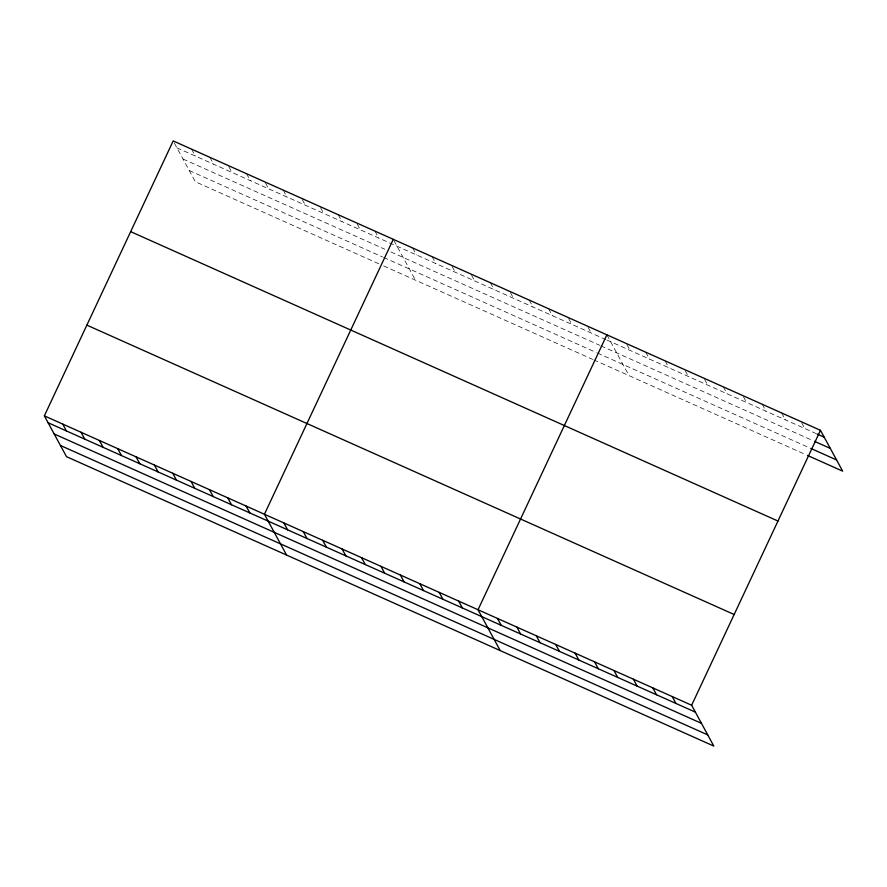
<?xml version="1.0" encoding="UTF-8"?>
<svg xmlns="http://www.w3.org/2000/svg" width="887" height="887" viewBox="0 0 887 887"><rect width="100%" height="100%" fill="white"/><g stroke="black" fill="none" stroke-linecap="round" stroke-linejoin="round"><path stroke-width="0.67" stroke-dasharray="4.43 3.33" d="M176.934 147.819L605.766 339.533M606.974 340.076L815.73 433.41M183.01 159.017L384.747 249.203M390.868 251.941L599.712 345.309M600.92 345.852L813.312 440.806M189.275 170.548L382.463 256.92M383.683 257.463L596.264 352.505M597.472 353.048L811.084 448.545M378.76 263.749L195.362 181.757L173.819 142.075M383.65 265.934L592.638 359.368M593.846 359.911L806.239 454.865M801.682 422.777L804.808 428.521M781.647 412.954L785.383 419.839M762.221 404.272L765.969 411.158M743.428 396.733L746.544 402.476M723.382 386.909L727.129 393.795M704.588 379.37L707.715 385.113M685.174 370.688L688.29 376.432M665.128 360.854L668.876 367.75M645.714 352.172L649.45 359.069M626.921 344.644L630.036 350.387M606.874 334.809L629.049 375.644M588.081 327.281L591.197 333.024M568.656 318.599L571.782 324.343M548.621 308.765L552.357 315.661M529.195 300.083L532.943 306.98M510.402 292.555L513.529 298.298M490.367 282.72L494.103 289.617M471.562 275.192L474.689 280.935M452.148 266.51L455.264 272.254M432.102 256.676L435.85 263.572M412.688 247.994L416.435 254.891M393.895 240.466L415.438 280.148M374.924 231.119L378.671 238.004M357.217 224.067L360.333 229.811M338.246 214.721L341.994 221.606M320.529 207.669L323.655 213.412M302.19 199.464L305.316 205.207M283.23 190.117L286.967 197.014M265.512 183.066L268.628 188.809M246.553 173.719L250.289 180.615M228.835 166.667L231.95 172.411M209.864 157.321L213.612 164.217M191.525 149.116L195.273 156.012"/><path stroke-width="1.33" d="M44.35 415.859L691.638 705.243L713.813 746.078L66.525 456.683L44.35 415.859L173.187 140.922L820.475 430.317L842.65 471.141L807.458 455.408M393.274 239.313L264.426 514.249L286.601 555.085M606.874 334.809L478.038 609.746L500.201 650.581M691.638 705.243L820.475 430.317M816.938 433.954L824.223 437.202M814.521 441.349L830.299 448.401M811.084 448.545L836.574 459.943M130.677 231.651L777.966 521.046M86.871 325.13L734.159 614.514M48.098 422.744L695.386 712.139M54.174 433.943L701.462 723.337M60.438 445.485L707.726 734.879M672.224 696.561L675.961 703.458M652.799 687.88L656.546 694.776M633.385 679.198L637.132 686.094M613.97 670.517L617.707 677.413M594.545 661.835L598.293 668.731M575.131 653.154L578.867 660.05M555.705 644.472L559.453 651.368M536.291 635.791L540.028 642.687M516.877 627.109L520.614 634.005M497.452 618.427L501.199 625.324M458.612 601.064L462.36 607.961M439.198 592.383L442.935 599.279M419.784 583.701L423.52 590.598M400.359 575.02L404.106 581.916M380.944 566.338L384.681 573.235M361.519 557.657L365.267 564.553M342.105 548.975L345.841 555.872M322.68 540.294L326.427 547.19M303.265 531.612L307.013 538.509M283.851 522.931L287.588 529.827M246.087 506.045L249.835 512.941M227.748 497.851L231.496 504.747M209.41 489.646L213.146 496.543M191.071 481.453L194.807 488.349M172.732 473.248L176.469 480.144M154.393 465.054L158.13 471.939M136.055 456.849L139.791 463.746M117.705 448.656L121.452 455.541M99.366 440.451L103.114 447.347M81.027 432.257L84.775 439.143M62.689 424.053L66.436 430.949"/></g></svg>
